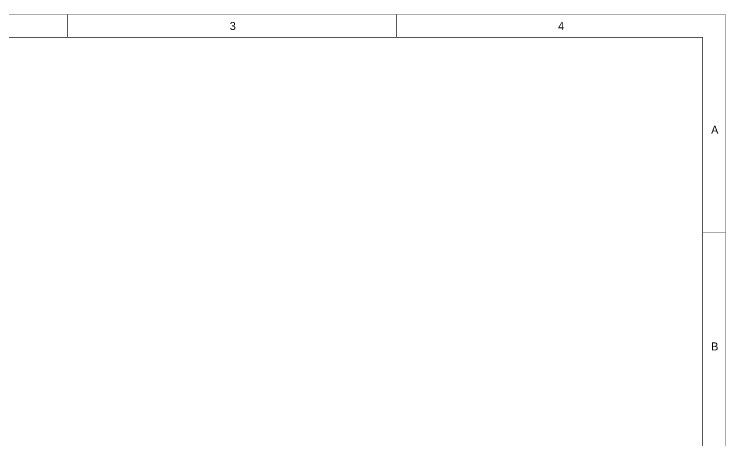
# Model space of a CAD drawing. Header units: millimetres. Extents: x 5 to 297, y 5 to 198.
# Drawn here: x 139.3 to 297.2, y 103.6 to 198.2 of the extents above; entities that cross this region are included whole.
import ezdxf

# ---------------------------------------------------------------- set-up
doc = ezdxf.new("R2010")
doc.units = ezdxf.units.MM
doc.layers.add('Mechanical16', color=56, linetype='Continuous')

msp = doc.modelspace()

# ---------------------------------------------------------------- linework, layer by layer
at = {"layer": 'Mechanical16', "const_width": 0.127}
for points in [[(5.08, 198.12), (297.18, 198.12)], [(151.13, 193.04), (151.13, 198.12)], [(224.155, 193.04), (224.155, 198.12)], [(297.18, 5.08), (297.18, 198.12)], [(10.16, 193.04), (292.1, 193.04)], [(292.1, 10.16), (292.1, 193.04)], [(292.1, 149.86), (297.18, 149.86)]]:
    msp.add_lwpolyline(points, dxfattribs=at)
at = {"layer": 'Mechanical16', "const_width": 0.0635}
for points in [[(151.0983, 198.12, 1), (151.1618, 198.12, 1)], [(224.1233, 198.12, 1), (224.1867, 198.12, 1)], [(297.1483, 198.12, 1), (297.2117, 198.12, 1)], [(297.1483, 198.12, 1), (297.2117, 198.12, 1)], [(151.0983, 193.04, 1), (151.1618, 193.04, 1)], [(224.1233, 193.04, 1), (224.1867, 193.04, 1)], [(292.0682, 193.04, 1), (292.1318, 193.04, 1)], [(292.0682, 193.04, 1), (292.1318, 193.04, 1)], [(292.0682, 149.86, 1), (292.1318, 149.86, 1)], [(297.1483, 149.86, 1), (297.2117, 149.86, 1)]]:
    msp.add_lwpolyline(points, format="xyb", close=True, dxfattribs=at)

# ---------------------------------------------------------------- texts
at = {"layer": 'Mechanical16'}
for s, p in [('3', (187.1218, 194.691)), ('4', (260.0198, 194.691)), ('A', (294.005, 171.6786)), ('B', (294.005, 123.6218))]:
    msp.add_text(s, height=1.778, dxfattribs=at).set_placement(p)

doc.saveas('drawing.dxf')
